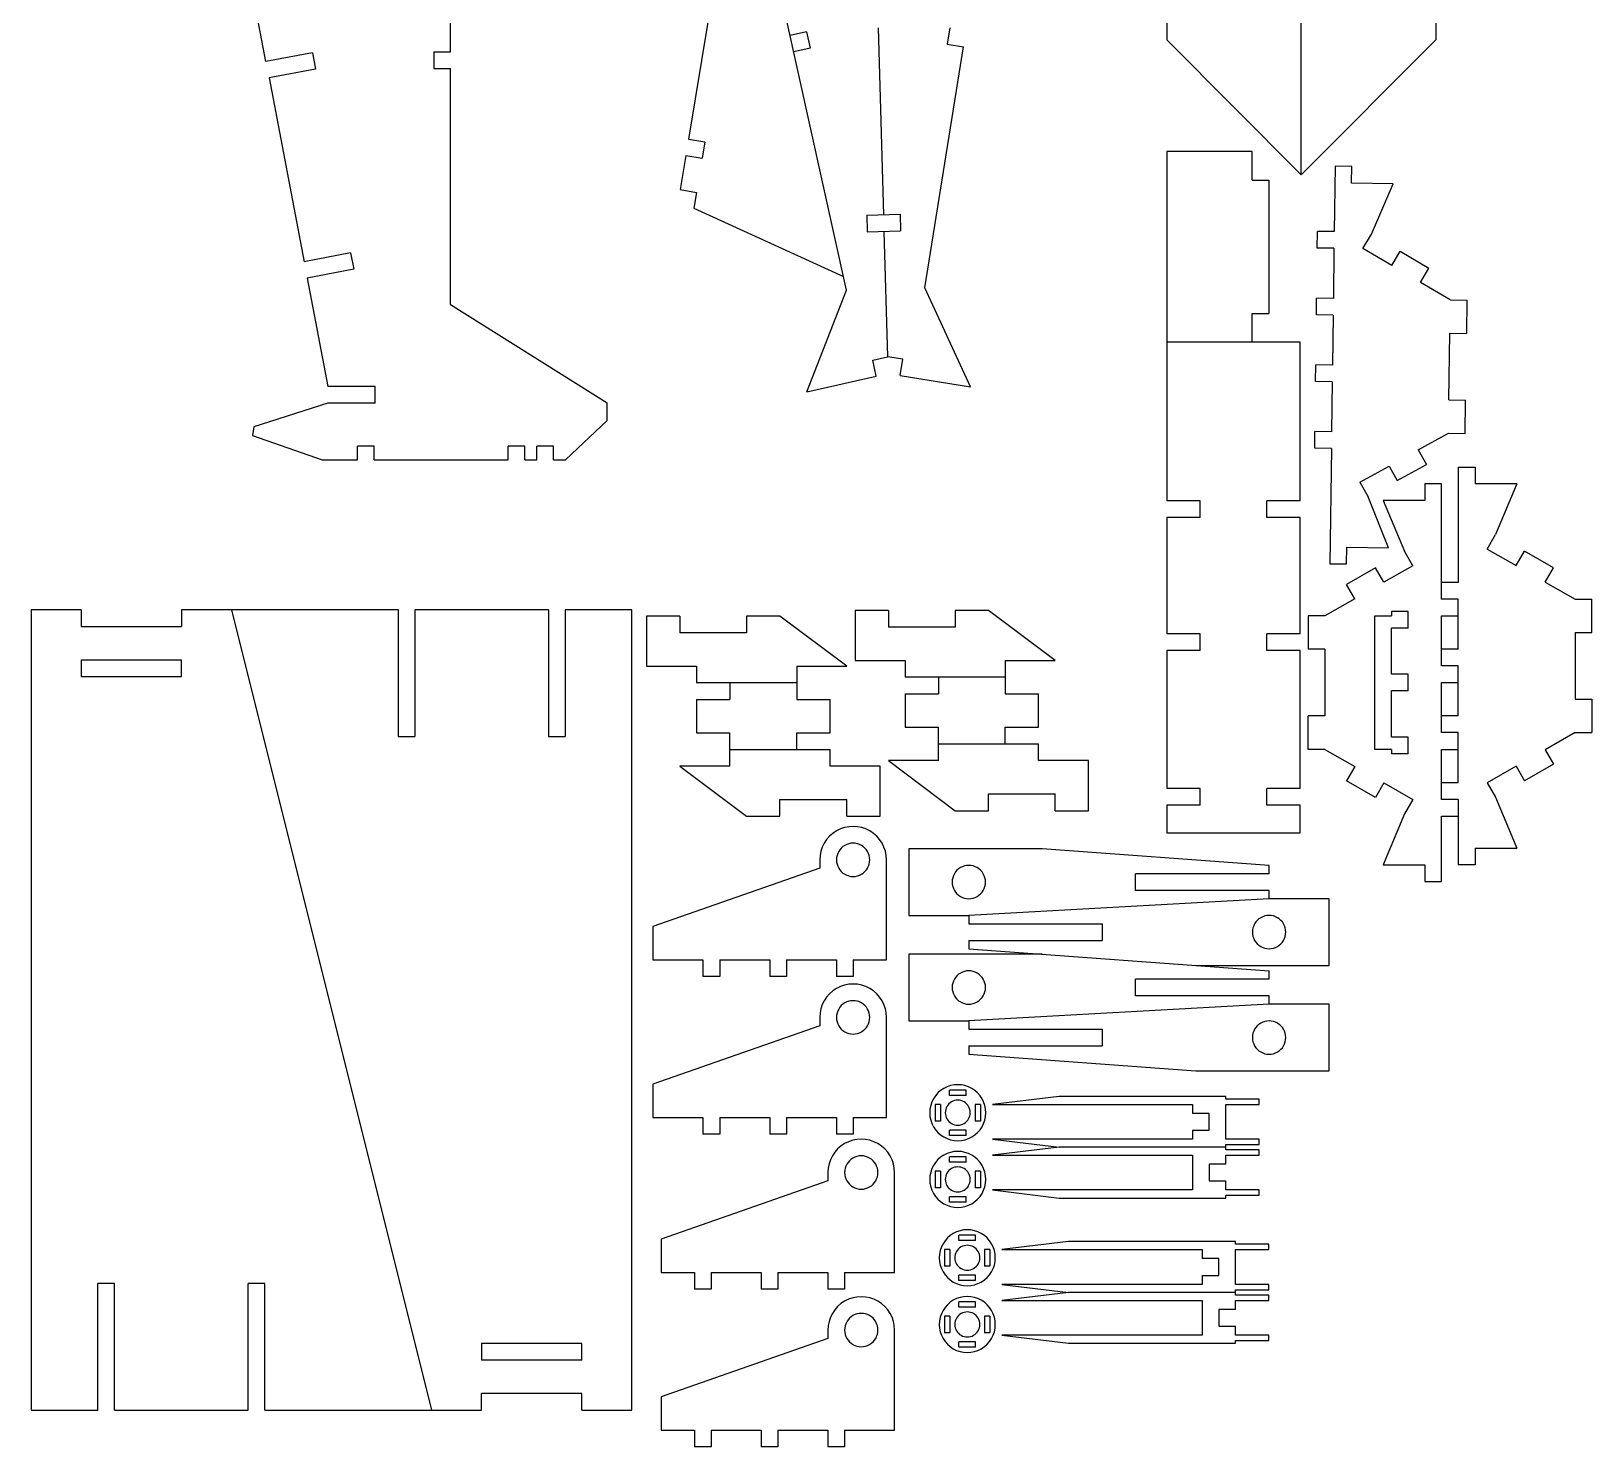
# Model space of a CAD drawing. Extents: x 22 to 320, y 17 to 628.
# Drawn here: x 22.6 to 319.6, y 17.5 to 287 of the extents above; entities that cross this region are included whole.
import ezdxf

# ---------------------------------------------------------------- set-up
doc = ezdxf.new("R2010")
doc.units = 0
doc.layers.get('0').update_dxf_attribs({"linetype": 'CONTINUOUS'})
doc.layers.add('02___PRT_ALL_AXES', color=7, linetype='CONTINUOUS')

msp = doc.modelspace()

# ---------------------------------------------------------------- linework, layer by layer
at = {"color": 7}
for points in [[(67.23509, 281.245959), (46.007994, 392.427291)], [(102.389999, 283.095088), (102.389999, 394.220088)], [(238.678472, 365.777247), (238.678472, 285.358695)], [(177.744295, 237.712775), (159.469596, 320.297566)], [(155.156682, 311.834283), (147.649971, 266.477276)], [(289.873803, 301.685946), (289.873803, 285.358695)], [(264.27614, 259.648946), (264.27614, 290.611546)], [(170.115411, 286.883455), (167.015403, 286.197472)], [(170.115411, 286.883455), (170.801394, 283.783446)], [(183.738297, 287.691097), (184.775277, 252.093008)], [(197.385096, 287.677826), (196.880731, 284.543143)], [(264.27614, 259.648946), (238.678472, 285.358695)], [(264.27614, 259.648946), (289.873803, 285.358695)], [(76.075407, 282.933781), (67.23509, 281.245959)], [(76.075407, 282.933781), (76.670834, 279.815112)], [(99.214999, 283.095088), (102.389999, 283.095088)], [(99.214999, 283.095088), (99.214999, 279.920088)], [(170.801394, 283.783446), (167.701386, 283.097464)], [(192.631424, 238.14644), (200.015416, 284.038778)], [(196.880731, 284.543143), (200.015416, 284.038778)], [(76.670834, 279.815112), (67.830514, 278.12729)], [(99.214999, 279.920088), (102.389999, 279.920088)], [(102.389999, 234.895912), (102.389999, 279.920088)], [(67.830514, 278.12729), (74.509263, 243.145959)], [(147.649971, 266.477276), (150.782361, 265.958859)], [(150.782361, 265.958859), (150.263942, 262.826469)], [(147.131555, 263.344889), (146.058131, 256.859055)], [(147.131555, 263.344889), (150.263942, 262.826469)], [(238.678472, 264.093644), (238.678472, 197.581929)], [(254.949788, 264.093644), (238.678472, 264.093644)], [(254.949788, 258.650785), (254.949788, 264.093644)], [(254.949788, 258.650785), (258.124788, 258.650785)], [(258.124788, 258.650785), (258.124788, 233.250785)], [(270.719279, 261.308737), (270.558474, 248.863776)], [(273.894014, 261.267713), (270.719279, 261.308737)], [(273.852993, 258.092979), (273.894014, 261.267713)], [(146.058131, 256.859055), (149.190521, 256.340635)], [(149.190521, 256.340635), (148.690742, 253.32088)], [(281.78983, 257.990425), (273.852993, 258.092979)], [(277.64138, 248.378413), (281.78983, 257.990425)], [(148.690742, 253.32088), (177.167145, 240.320965)], [(181.601624, 252.00056), (187.948931, 252.185458)], [(181.601624, 252.00056), (181.694071, 248.826906)], [(187.948931, 252.185458), (188.041379, 249.011804)], [(181.694071, 248.826906), (188.041379, 249.011804)], [(184.867725, 248.919357), (185.563281, 225.041847)], [(267.342716, 245.730062), (267.38374, 248.904797)], [(270.558474, 248.863776), (267.38374, 248.904797)], [(276.030653, 245.642322), (277.64138, 248.378413)], [(83.349581, 244.833781), (74.509263, 243.145959)], [(83.349581, 244.833781), (83.945008, 241.715112)], [(270.517453, 245.689041), (267.342716, 245.730062)], [(270.517453, 245.689041), (270.394388, 236.164834)], [(281.502832, 242.420868), (276.030653, 245.642322)], [(281.502832, 242.420868), (283.113565, 245.156959)], [(283.113565, 245.156959), (288.585741, 241.935505)], [(83.945008, 241.715112), (75.104687, 240.027291)], [(286.975014, 239.199417), (288.585741, 241.935505)], [(75.104687, 240.027291), (79.047402, 219.376512)], [(170.174466, 218.384744), (177.744295, 237.712775)], [(201.313519, 219.291829), (192.631424, 238.14644)], [(292.617539, 235.877684), (286.975014, 239.199417)], [(132.158802, 216.201512), (102.389999, 234.895912)], [(267.178632, 233.031123), (267.219653, 236.205858)], [(270.394388, 236.164834), (267.219653, 236.205858)], [(292.617539, 235.877684), (295.792257, 235.836663)], [(295.792257, 235.836663), (295.710215, 229.487191)], [(254.949788, 227.807929), (254.949788, 233.250785)], [(254.949788, 233.250785), (258.124788, 233.250785)], [(270.353367, 232.990099), (267.178632, 233.031123)], [(270.353367, 232.990099), (270.230301, 223.465895)], [(292.371413, 216.829273), (292.535497, 229.528215)], [(292.535497, 229.528215), (295.710215, 229.487191)], [(264.078472, 227.807929), (238.678472, 227.807929)], [(264.078472, 197.581929), (264.078472, 227.807929)], [(182.727814, 224.414405), (185.563281, 225.041847)], [(183.413798, 221.314397), (182.727814, 224.414405)], [(188.430464, 224.580523), (185.563281, 225.041847)], [(187.926099, 221.445839), (188.430464, 224.580523)], [(267.014545, 220.332181), (267.055566, 223.506916)], [(270.230301, 223.465895), (267.055566, 223.506916)], [(170.174466, 218.384744), (183.413798, 221.314397)], [(187.926099, 221.445839), (201.313519, 219.291829)], [(270.18928, 220.29116), (267.014545, 220.332181)], [(270.18928, 220.29116), (270.066214, 210.766956)], [(88.047401, 219.376512), (79.047402, 219.376512)], [(88.047401, 216.201512), (88.047401, 219.376512)], [(292.371413, 216.829273), (295.546131, 216.788252)], [(79.047402, 216.201512), (64.965086, 211.679338)], [(88.047401, 216.201512), (79.047402, 216.201512)], [(132.158802, 212.874112), (132.158802, 216.201512)], [(295.464089, 210.438783), (295.546131, 216.788252)], [(64.965086, 211.679338), (64.683053, 210.043116)], [(124.233999, 205.431912), (132.158802, 212.874112)], [(64.683053, 210.043116), (77.955202, 205.431912)], [(87.835799, 208.018425), (84.660799, 208.018425)], [(84.660799, 205.431912), (84.660799, 208.018425)], [(87.835799, 205.431912), (87.835799, 208.018425)], [(116.532722, 208.018425), (113.357722, 208.018425)], [(113.357722, 205.431912), (113.357722, 208.018425)], [(116.532722, 205.431912), (116.532722, 208.018425)], [(121.998802, 208.018425), (118.823802, 208.018425)], [(118.823802, 205.431912), (118.823802, 208.018425)], [(121.998802, 205.431912), (121.998802, 208.018425)], [(266.850458, 207.633243), (266.891479, 210.807977)], [(270.066214, 210.766956), (266.891479, 210.807977)], [(286.562885, 207.304973), (292.289371, 210.479804)], [(292.289371, 210.479804), (295.464089, 210.438783)], [(77.955202, 205.431912), (84.660799, 205.431912)], [(87.835799, 205.431912), (113.357722, 205.431912)], [(116.532722, 205.431912), (118.823802, 205.431912)], [(121.998802, 205.431912), (124.233999, 205.431912)], [(270.025193, 207.592222), (266.850458, 207.633243)], [(270.025193, 207.592222), (269.741323, 185.623053)], [(286.562885, 207.304973), (288.102379, 204.528177)], [(275.455716, 201.147), (281.009304, 204.225988)], [(281.009304, 204.225988), (282.54881, 201.449192)], [(282.54881, 201.449192), (288.102379, 204.528177)], [(294.184268, 204.012154), (297.359268, 204.012154)], [(294.184268, 204.012154), (294.184268, 182.041154)], [(297.359268, 204.012154), (297.359268, 200.837154)], [(275.455716, 201.147), (276.99521, 198.370207)], [(291.009268, 200.837154), (287.834268, 200.837154)], [(287.834268, 200.837154), (287.834268, 197.662154)], [(291.009268, 178.866154), (291.009268, 200.837154)], [(305.296768, 200.837154), (297.359268, 200.837154)], [(305.296768, 200.837154), (301.272843, 191.172344)], [(245.028472, 197.581929), (238.678472, 197.581929)], [(245.028472, 194.406929), (245.028472, 197.581929)], [(264.078472, 197.581929), (257.728472, 197.581929)], [(257.728472, 194.406929), (257.728472, 197.581929)], [(280.893918, 188.654213), (276.99521, 198.370207)], [(287.834268, 197.662154), (279.896765, 197.662154)], [(279.896765, 197.662154), (283.920692, 187.997344)], [(245.028472, 194.406929), (238.678472, 194.406929)], [(238.678472, 194.406929), (238.678472, 172.308929)], [(264.078472, 194.406929), (257.728472, 194.406929)], [(264.078472, 172.308929), (264.078472, 194.406929)], [(299.69762, 188.41567), (301.272843, 191.172344)], [(272.916057, 185.582032), (272.957078, 188.756767)], [(272.957078, 188.756767), (280.893918, 188.654213)], [(285.495915, 185.24067), (283.920692, 187.997344)], [(299.69762, 188.41567), (305.210944, 185.26519)], [(305.210944, 185.26519), (306.786195, 188.02186)], [(312.299548, 184.87138), (306.786195, 188.02186)], [(269.741323, 185.623053), (272.916057, 185.582032)], [(278.407334, 184.84686), (272.89399, 181.69638)], [(279.982577, 182.09019), (278.407334, 184.84686)], [(285.495915, 185.24067), (279.982577, 182.09019)], [(310.724296, 182.114706), (312.299548, 184.87138)], [(274.469233, 178.939706), (272.89399, 181.69638)], [(294.184268, 182.041154), (291.009268, 182.041154)], [(310.724296, 182.114706), (316.409268, 178.866154)], [(274.469233, 178.939706), (268.784265, 175.691154)], [(294.184268, 178.866154), (291.009268, 178.866154)], [(294.184268, 169.341154), (294.184268, 178.866154)], [(316.409268, 178.866154), (319.584268, 178.866154)], [(319.584268, 172.516154), (319.584268, 178.866154)], [(22.566388, 176.840882), (22.566388, 24.440882)], [(32.091387, 176.840882), (22.566388, 176.840882)], [(32.091387, 176.840882), (32.091387, 173.665882)], [(51.141387, 176.840882), (51.141387, 173.665882)], [(60.666387, 176.840882), (51.141387, 176.840882)], [(60.666387, 176.840882), (98.766387, 24.440882)], [(136.866387, 24.440882), (136.866387, 176.840882)], [(139.67828, 175.654335), (139.67828, 166.129335)], [(146.02828, 175.654335), (139.67828, 175.654335)], [(146.02828, 175.654335), (146.02828, 172.479335)], [(158.72828, 175.654335), (158.72828, 172.479335)], [(165.07828, 175.654335), (158.72828, 175.654335)], [(177.77828, 166.129335), (165.07828, 175.654335)], [(179.367775, 176.714223), (179.367775, 167.189223)], [(185.717775, 176.714223), (179.367775, 176.714223)], [(185.717775, 176.714223), (185.717775, 173.539223)], [(198.417775, 176.714223), (198.417775, 173.539223)], [(204.767775, 176.714223), (198.417775, 176.714223)], [(217.467775, 167.189223), (204.767775, 176.714223)], [(268.784265, 175.691154), (265.609265, 175.691154)], [(265.609265, 175.691154), (265.609265, 169.341154)], [(278.309265, 175.691154), (281.484265, 175.691154)], [(278.309265, 150.291154), (278.309265, 175.691154)], [(284.659268, 176.516654), (281.484265, 176.516654)], [(281.484265, 176.516654), (281.484265, 175.691154)], [(284.659268, 173.341654), (284.659268, 176.516654)], [(291.009268, 175.691154), (294.184268, 175.691154)], [(291.009268, 166.166154), (291.009268, 175.691154)], [(32.091387, 173.665882), (51.141387, 173.665882)], [(158.72828, 172.479335), (146.02828, 172.479335)], [(198.417775, 173.539223), (185.717775, 173.539223)], [(245.028472, 172.308929), (238.678472, 172.308929)], [(245.028472, 169.133929), (245.028472, 172.308929)], [(264.078472, 172.308929), (257.728472, 172.308929)], [(257.728472, 169.133929), (257.728472, 172.308929)], [(284.659268, 173.341654), (281.484265, 173.341654)], [(281.484265, 164.578654), (281.484265, 173.341654)], [(316.409268, 172.516154), (319.584268, 172.516154)], [(316.409268, 172.516154), (316.409268, 159.816154)], [(268.784265, 169.341154), (265.609265, 169.341154)], [(268.784265, 169.341154), (268.784265, 156.641154)], [(294.184268, 169.341154), (291.009268, 169.341154)], [(32.091387, 167.315882), (32.091387, 164.140882)], [(32.091387, 167.315882), (51.141387, 167.315882)], [(51.141387, 164.140882), (51.141387, 167.315882)], [(179.367775, 167.189223), (188.892775, 167.189223)], [(188.892775, 167.189223), (188.892775, 164.014223)], [(207.942775, 167.189223), (207.942775, 160.839223)], [(207.942775, 167.189223), (217.467775, 167.189223)], [(245.028472, 169.133929), (238.678472, 169.133929)], [(238.678472, 169.133929), (238.678472, 142.819529)], [(264.078472, 169.133929), (257.728472, 169.133929)], [(264.078472, 142.819529), (264.078472, 169.133929)], [(32.091387, 164.140882), (51.141387, 164.140882)], [(139.67828, 166.129335), (149.20328, 166.129335)], [(149.20328, 166.129335), (149.20328, 162.954335)], [(168.25328, 166.129335), (168.25328, 159.779335)], [(168.25328, 166.129335), (177.77828, 166.129335)], [(207.942775, 164.014223), (188.892775, 164.014223)], [(195.242775, 164.014223), (195.242775, 160.839223)], [(284.659268, 164.578654), (281.484265, 164.578654)], [(284.659268, 161.403654), (284.659268, 164.578654)], [(294.184268, 166.166154), (291.009268, 166.166154)], [(294.184268, 156.641154), (294.184268, 166.166154)], [(168.25328, 162.954335), (149.20328, 162.954335)], [(155.55328, 162.954335), (155.55328, 159.779335)], [(188.892775, 160.839223), (188.892775, 154.489223)], [(188.892775, 160.839223), (195.242775, 160.839223)], [(207.942775, 160.839223), (214.292775, 160.839223)], [(214.292775, 154.489223), (214.292775, 160.839223)], [(284.659268, 161.403654), (281.484265, 161.403654)], [(281.484265, 152.640654), (281.484265, 161.403654)], [(291.009268, 162.991154), (294.184268, 162.991154)], [(291.009268, 153.466154), (291.009268, 162.991154)], [(149.20328, 159.779335), (149.20328, 153.429335)], [(149.20328, 159.779335), (155.55328, 159.779335)], [(168.25328, 159.779335), (174.60328, 159.779335)], [(174.60328, 153.429335), (174.60328, 159.779335)], [(316.409268, 159.816154), (319.584268, 159.816154)], [(319.584268, 159.816154), (319.584268, 153.466154)], [(188.892775, 154.489223), (195.242775, 154.489223)], [(195.242775, 148.139223), (195.242775, 154.489223)], [(207.942775, 154.489223), (214.292775, 154.489223)], [(207.942775, 151.314223), (207.942775, 154.489223)], [(268.784265, 156.641154), (265.609265, 156.641154)], [(265.609265, 150.291154), (265.609265, 156.641154)], [(294.184268, 156.641154), (291.009268, 156.641154)], [(149.20328, 153.429335), (155.55328, 153.429335)], [(155.55328, 147.079332), (155.55328, 153.429335)], [(168.25328, 150.254332), (168.25328, 153.429335)], [(168.25328, 153.429335), (174.60328, 153.429335)], [(284.659268, 152.640654), (281.484265, 152.640654)], [(284.659268, 149.465654), (284.659268, 152.640654)], [(294.184268, 153.466154), (291.009268, 153.466154)], [(294.184268, 143.941154), (294.184268, 153.466154)], [(316.409268, 153.466154), (310.724296, 150.217601)], [(316.409268, 153.466154), (319.584268, 153.466154)], [(155.55328, 150.254332), (174.60328, 150.254332)], [(174.60328, 147.079332), (174.60328, 150.254332)], [(195.242775, 151.314223), (214.292775, 151.314223)], [(214.292775, 148.139223), (214.292775, 151.314223)], [(268.784265, 150.291154), (265.609265, 150.291154)], [(268.784265, 150.291154), (274.469233, 147.042601)], [(281.484265, 150.291154), (278.309265, 150.291154)], [(281.484265, 150.291154), (281.484265, 149.465654)], [(284.659268, 149.465654), (281.484265, 149.465654)], [(291.009268, 150.291154), (294.184268, 150.291154)], [(291.009268, 140.766154), (291.009268, 150.291154)], [(310.724296, 150.217601), (312.299548, 147.460928)], [(146.02828, 147.079332), (158.72828, 137.554332)], [(155.55328, 147.079332), (146.02828, 147.079332)], [(184.12828, 147.079332), (174.60328, 147.079332)], [(184.12828, 137.554332), (184.12828, 147.079332)], [(195.242775, 148.139223), (185.717775, 148.139223)], [(185.717775, 148.139223), (198.417775, 138.614223)], [(223.817775, 148.139223), (214.292775, 148.139223)], [(223.817775, 138.614223), (223.817775, 148.139223)], [(274.469233, 147.042601), (272.89399, 144.285928)], [(305.210944, 147.067118), (299.69762, 143.916637)], [(305.210944, 147.067118), (306.786195, 144.310447)], [(312.299548, 147.460928), (306.786195, 144.310447)], [(245.028472, 142.819529), (238.678472, 142.819529)], [(245.028472, 139.644529), (245.028472, 142.819529)], [(264.078472, 142.819529), (257.728472, 142.819529)], [(257.728472, 139.644529), (257.728472, 142.819529)], [(278.407334, 141.135447), (272.89399, 144.285928)], [(279.982577, 143.892118), (278.407334, 141.135447)], [(279.982577, 143.892118), (285.495915, 140.741637)], [(294.184268, 143.941154), (291.009268, 143.941154)], [(299.69762, 143.916637), (301.272843, 141.159964)], [(165.07828, 137.554332), (165.07828, 140.729332)], [(165.07828, 140.729332), (177.77828, 140.729332)], [(177.77828, 137.554332), (177.77828, 140.729332)], [(204.767775, 141.789223), (217.467775, 141.789223)], [(204.767775, 138.614223), (204.767775, 141.789223)], [(217.467775, 138.614223), (217.467775, 141.789223)], [(245.028472, 139.644529), (238.678472, 139.644529)], [(238.678472, 139.644529), (238.678472, 134.391677)], [(264.078472, 139.644529), (257.728472, 139.644529)], [(264.078472, 134.391677), (264.078472, 139.644529)], [(285.495915, 140.741637), (283.920692, 137.984964)], [(294.184268, 140.766154), (291.009268, 140.766154)], [(294.184268, 140.766154), (294.184268, 128.320154)], [(301.272843, 141.159964), (305.296768, 131.495154)], [(158.72828, 137.554332), (165.07828, 137.554332)], [(177.77828, 137.554332), (184.12828, 137.554332)], [(198.417775, 138.614223), (204.767775, 138.614223)], [(217.467775, 138.614223), (223.817775, 138.614223)], [(283.920692, 137.984964), (279.896765, 128.320154)], [(291.009268, 137.591154), (294.184268, 137.591154)], [(291.009268, 125.145154), (291.009268, 137.591154)], [(238.678472, 134.391677), (264.078472, 134.391677)], [(297.359268, 131.495154), (305.296768, 131.495154)], [(297.359268, 131.495154), (297.359268, 128.320154)], [(172.647537, 129.252689), (172.647537, 127.665189)], [(185.347537, 110.202689), (185.347537, 129.252689)], [(258.166624, 126.60319), (258.166624, 128.19069)], [(279.896765, 128.320154), (287.834268, 128.320154)], [(287.834268, 128.320154), (287.834268, 125.145154)], [(297.359268, 128.320154), (294.184268, 128.320154)], [(172.647537, 127.665189), (140.897537, 116.552689)], [(258.166624, 126.60319), (232.766624, 126.60319)], [(232.766624, 123.42819), (232.766624, 126.60319)], [(287.834268, 125.145154), (291.009268, 125.145154)], [(258.166624, 123.42819), (232.766624, 123.42819)], [(258.166624, 121.84069), (258.166624, 123.42819)], [(140.897537, 116.552689), (140.897537, 110.202689)], [(201.016624, 118.66569), (201.016624, 117.07819)], [(201.016624, 117.07819), (226.416624, 117.07819)], [(226.416624, 117.07819), (226.416624, 113.90319)], [(201.016624, 113.90319), (226.416624, 113.90319)], [(201.016624, 113.90319), (201.016624, 112.31569)], [(140.897537, 110.202689), (150.422537, 110.202689)], [(150.422537, 110.202689), (150.422537, 107.027689)], [(153.597537, 110.202689), (153.597537, 107.027689)], [(153.597537, 110.202689), (163.122537, 110.202689)], [(163.122537, 110.202689), (163.122537, 107.027689)], [(166.297537, 110.202689), (166.297537, 107.027689)], [(166.297537, 110.202689), (175.822537, 110.202689)], [(175.822537, 110.202689), (175.822537, 107.027689)], [(178.997537, 110.202689), (185.347537, 110.202689)], [(178.997537, 110.202689), (178.997537, 107.027689)], [(153.597537, 107.027689), (150.422537, 107.027689)], [(166.297537, 107.027689), (163.122537, 107.027689)], [(178.997537, 107.027689), (175.822537, 107.027689)], [(258.166624, 106.525986), (258.166624, 108.113486)], [(258.166624, 106.525986), (232.766624, 106.525986)], [(232.766624, 103.350986), (232.766624, 106.525986)], [(258.166624, 103.350986), (232.766624, 103.350986)], [(258.166624, 101.763486), (258.166624, 103.350986)], [(172.647537, 99.25269), (172.647537, 97.66519)], [(185.347537, 80.20269), (185.347537, 99.25269)], [(201.016624, 98.588486), (201.016624, 97.000986)], [(172.647537, 97.66519), (140.897537, 86.55269)], [(201.016624, 97.000986), (226.416624, 97.000986)], [(226.416624, 97.000986), (226.416624, 93.825986)], [(201.016624, 93.825986), (226.416624, 93.825986)], [(201.016624, 93.825986), (201.016624, 92.238486)], [(140.897537, 86.55269), (140.897537, 80.20269)], [(200.498893, 85.421591), (197.323893, 85.421591)], [(197.323893, 84.405591), (197.323893, 85.421591)], [(200.498893, 84.405591), (197.323893, 84.405591)], [(200.498893, 84.405591), (200.498893, 85.421591)], [(218.196767, 84.168595), (205.496767, 82.644595)], [(249.946767, 84.168595), (218.196767, 84.168595)], [(249.946767, 83.660595), (249.946767, 84.168595)], [(256.296767, 83.660595), (249.946767, 83.660595)], [(256.296767, 82.644595), (256.296767, 83.660595)], [(140.897537, 80.20269), (150.422537, 80.20269)], [(150.422537, 80.20269), (150.422537, 77.02769)], [(153.597537, 80.20269), (163.122537, 80.20269)], [(153.597537, 80.20269), (153.597537, 77.02769)], [(163.122537, 80.20269), (163.122537, 77.02769)], [(166.297537, 80.20269), (175.822537, 80.20269)], [(166.297537, 80.20269), (166.297537, 77.02769)], [(175.822537, 80.20269), (175.822537, 77.02769)], [(178.997537, 80.20269), (185.347537, 80.20269)], [(178.997537, 80.20269), (178.997537, 77.02769)], [(195.609393, 82.691091), (194.593393, 82.691091)], [(194.593393, 82.691091), (194.593393, 79.516091)], [(195.609393, 82.691091), (195.609393, 79.516091)], [(203.229393, 82.691091), (202.213393, 82.691091)], [(202.213393, 82.691091), (202.213393, 79.516091)], [(203.229393, 82.691091), (203.229393, 79.516091)], [(205.496767, 82.644595), (243.596767, 82.644595)], [(243.596767, 82.644595), (243.596767, 80.930095)], [(246.771767, 80.930095), (243.596767, 80.930095)], [(246.771767, 77.755095), (246.771767, 80.930095)], [(249.946767, 82.644595), (256.296767, 82.644595)], [(249.946767, 76.040595), (249.946767, 82.644595)], [(195.609393, 79.516091), (194.593393, 79.516091)], [(200.498893, 77.801591), (197.323893, 77.801591)], [(197.323893, 76.785591), (197.323893, 77.801591)], [(200.498893, 76.785591), (200.498893, 77.801591)], [(203.229393, 79.516091), (202.213393, 79.516091)], [(243.596767, 77.755095), (246.771767, 77.755095)], [(243.596767, 77.755095), (243.596767, 76.040595)], [(153.597537, 77.02769), (150.422537, 77.02769)], [(166.297537, 77.02769), (163.122537, 77.02769)], [(178.997537, 77.02769), (175.822537, 77.02769)], [(200.498893, 76.785591), (197.323893, 76.785591)], [(243.596767, 76.040595), (205.496767, 76.040595)], [(205.496767, 76.040595), (218.196767, 74.516595)], [(218.196767, 74.516595), (205.496767, 72.992595)], [(249.946767, 74.516595), (218.196767, 74.516595)], [(256.296767, 76.040595), (249.946767, 76.040595)], [(249.946767, 75.024595), (256.296767, 75.024595)], [(249.946767, 74.008595), (249.946767, 75.024595)], [(256.296767, 75.024595), (256.296767, 76.040595)], [(200.498893, 72.721591), (197.323893, 72.721591)], [(197.323893, 71.705591), (197.323893, 72.721591)], [(200.498893, 71.705591), (197.323893, 71.705591)], [(200.498893, 71.705591), (200.498893, 72.721591)], [(205.496767, 72.992595), (243.596767, 72.992595)], [(243.596767, 72.992595), (243.596767, 66.388595)], [(256.296767, 74.008595), (249.946767, 74.008595)], [(249.946767, 72.992595), (256.296767, 72.992595)], [(249.946767, 71.278095), (249.946767, 72.992595)], [(256.296767, 72.992595), (256.296767, 74.008595)], [(174.194978, 69.716802), (174.194978, 68.129302)], [(186.894978, 50.666802), (186.894978, 69.716802)], [(195.609393, 69.991091), (194.593393, 69.991091)], [(194.593393, 69.991091), (194.593393, 66.816091)], [(195.609393, 69.991091), (195.609393, 66.816091)], [(203.229393, 69.991091), (202.213393, 69.991091)], [(202.213393, 69.991091), (202.213393, 66.816091)], [(203.229393, 69.991091), (203.229393, 66.816091)], [(249.946767, 71.278095), (246.771767, 71.278095)], [(246.771767, 71.278095), (246.771767, 68.103095)], [(174.194978, 68.129302), (142.444978, 57.016802)], [(195.609393, 66.816091), (194.593393, 66.816091)], [(203.229393, 66.816091), (202.213393, 66.816091)], [(243.596767, 66.388595), (205.496767, 66.388595)], [(205.496767, 66.388595), (218.196767, 64.864595)], [(246.771767, 68.103095), (249.946767, 68.103095)], [(249.946767, 66.388595), (249.946767, 68.103095)], [(256.296767, 66.388595), (249.946767, 66.388595)], [(249.946767, 65.372595), (256.296767, 65.372595)], [(249.946767, 64.864595), (249.946767, 65.372595)], [(256.296767, 65.372595), (256.296767, 66.388595)], [(200.498893, 65.101591), (197.323893, 65.101591)], [(197.323893, 64.085591), (197.323893, 65.101591)], [(200.498893, 64.085591), (197.323893, 64.085591)], [(200.498893, 64.085591), (200.498893, 65.101591)], [(218.196767, 64.864595), (249.946767, 64.864595)], [(142.444978, 57.016802), (142.444978, 50.666802)], [(202.312549, 57.80508), (199.137549, 57.80508)], [(199.137549, 56.78908), (199.137549, 57.80508)], [(202.312549, 56.78908), (199.137549, 56.78908)], [(202.312549, 56.78908), (202.312549, 57.80508)], [(220.010423, 56.552084), (207.310423, 55.028084)], [(251.760423, 56.552084), (220.010423, 56.552084)], [(251.760423, 56.044084), (251.760423, 56.552084)], [(197.423049, 55.07458), (196.407049, 55.07458)], [(196.407049, 55.07458), (196.407049, 51.89958)], [(197.423049, 55.07458), (197.423049, 51.89958)], [(205.043049, 55.07458), (204.027049, 55.07458)], [(204.027049, 55.07458), (204.027049, 51.89958)], [(205.043049, 55.07458), (205.043049, 51.89958)], [(207.310423, 55.028084), (245.410423, 55.028084)], [(245.410423, 55.028084), (245.410423, 53.313584)], [(258.110423, 56.044084), (251.760423, 56.044084)], [(251.760423, 55.028084), (258.110423, 55.028084)], [(251.760423, 48.424084), (251.760423, 55.028084)], [(258.110423, 55.028084), (258.110423, 56.044084)], [(142.444978, 50.666802), (148.794978, 50.666802)], [(148.794978, 50.666802), (148.794978, 47.491802)], [(151.969978, 50.666802), (161.494978, 50.666802)], [(151.969978, 50.666802), (151.969978, 47.491802)], [(161.494978, 50.666802), (161.494978, 47.491802)], [(164.669978, 50.666802), (174.194978, 50.666802)], [(164.669978, 50.666802), (164.669978, 47.491802)], [(174.194978, 50.666802), (174.194978, 47.491802)], [(177.369978, 50.666802), (186.894978, 50.666802)], [(177.369978, 50.666802), (177.369978, 47.491802)], [(197.423049, 51.89958), (196.407049, 51.89958)], [(205.043049, 51.89958), (204.027049, 51.89958)], [(248.585423, 53.313584), (245.410423, 53.313584)], [(248.585423, 50.138584), (248.585423, 53.313584)], [(202.312549, 50.18508), (199.137549, 50.18508)], [(199.137549, 49.16908), (199.137549, 50.18508)], [(202.312549, 49.16908), (199.137549, 49.16908)], [(202.312549, 49.16908), (202.312549, 50.18508)], [(245.410423, 48.424084), (207.310423, 48.424084)], [(207.310423, 48.424084), (220.010423, 46.900084)], [(245.410423, 50.138584), (248.585423, 50.138584)], [(245.410423, 50.138584), (245.410423, 48.424084)], [(258.110423, 48.424084), (251.760423, 48.424084)], [(258.110423, 47.408084), (258.110423, 48.424084)], [(151.969978, 47.491802), (148.794978, 47.491802)], [(164.669978, 47.491802), (161.494978, 47.491802)], [(177.369978, 47.491802), (174.194978, 47.491802)], [(202.312549, 45.10508), (199.137549, 45.10508)], [(199.137549, 44.08908), (199.137549, 45.10508)], [(202.312549, 44.08908), (202.312549, 45.10508)], [(220.010423, 46.900084), (207.310423, 45.376084)], [(207.310423, 45.376084), (245.410423, 45.376084)], [(251.760423, 46.900084), (220.010423, 46.900084)], [(245.410423, 45.376084), (245.410423, 38.772084)], [(251.760423, 47.408084), (258.110423, 47.408084)], [(251.760423, 46.392084), (251.760423, 47.408084)], [(258.110423, 46.392084), (251.760423, 46.392084)], [(251.760423, 45.376084), (258.110423, 45.376084)], [(251.760423, 43.661584), (251.760423, 45.376084)], [(258.110423, 45.376084), (258.110423, 46.392084)], [(197.423049, 42.37458), (196.407049, 42.37458)], [(196.407049, 42.37458), (196.407049, 39.19958)], [(197.423049, 42.37458), (197.423049, 39.19958)], [(202.312549, 44.08908), (199.137549, 44.08908)], [(205.043049, 42.37458), (204.027049, 42.37458)], [(204.027049, 42.37458), (204.027049, 39.19958)], [(205.043049, 42.37458), (205.043049, 39.19958)], [(251.760423, 43.661584), (248.585423, 43.661584)], [(248.585423, 43.661584), (248.585423, 40.486584)], [(174.194978, 39.716803), (174.194978, 38.129303)], [(186.894978, 20.666803), (186.894978, 39.716803)], [(197.423049, 39.19958), (196.407049, 39.19958)], [(205.043049, 39.19958), (204.027049, 39.19958)], [(245.410423, 38.772084), (207.310423, 38.772084)], [(207.310423, 38.772084), (220.010423, 37.248084)], [(248.585423, 40.486584), (251.760423, 40.486584)], [(251.760423, 38.772084), (251.760423, 40.486584)], [(258.110423, 38.772084), (251.760423, 38.772084)], [(258.110423, 37.756084), (258.110423, 38.772084)], [(127.341387, 37.140882), (108.291387, 37.140882)], [(108.291387, 37.140882), (108.291387, 33.965882)], [(127.341387, 33.965882), (127.341387, 37.140882)], [(174.194978, 38.129303), (142.444978, 27.016803)], [(202.312549, 37.48508), (199.137549, 37.48508)], [(199.137549, 36.46908), (199.137549, 37.48508)], [(202.312549, 36.46908), (199.137549, 36.46908)], [(202.312549, 36.46908), (202.312549, 37.48508)], [(220.010423, 37.248084), (251.760423, 37.248084)], [(251.760423, 37.756084), (258.110423, 37.756084)], [(251.760423, 37.248084), (251.760423, 37.756084)], [(127.341387, 33.965882), (108.291387, 33.965882)], [(127.341387, 27.615882), (108.291387, 27.615882)], [(108.291387, 24.440882), (108.291387, 27.615882)], [(127.341387, 24.440882), (127.341387, 27.615882)], [(142.444978, 27.016803), (142.444978, 20.666803)], [(98.766387, 24.440882), (108.291387, 24.440882)], [(127.341387, 24.440882), (136.866387, 24.440882)], [(142.444978, 20.666803), (148.794978, 20.666803)], [(148.794978, 20.666803), (148.794978, 17.491803)], [(151.969978, 20.666803), (161.494978, 20.666803)], [(151.969978, 20.666803), (151.969978, 17.491803)], [(161.494978, 20.666803), (161.494978, 17.491803)], [(164.669978, 20.666803), (174.194978, 20.666803)], [(164.669978, 20.666803), (164.669978, 17.491803)], [(174.194978, 20.666803), (174.194978, 17.491803)], [(177.369978, 20.666803), (186.894978, 20.666803)], [(177.369978, 20.666803), (177.369978, 17.491803)], [(151.969978, 17.491803), (148.794978, 17.491803)], [(164.669978, 17.491803), (161.494978, 17.491803)], [(177.369978, 17.491803), (174.194978, 17.491803)]]:
    msp.add_lwpolyline(points, dxfattribs=at)
for points in [[(182.172537, 129.252689), (182.172537, 129.252689)], [(182.172537, 99.25269), (182.172537, 99.25269)], [(183.719978, 69.716802), (183.719978, 69.716802)], [(183.719978, 39.716803), (183.719978, 39.716803)]]:
    msp.add_lwpolyline(points, close=True, dxfattribs=at)
for points in [[(175.822537, 134.751951), (173.85784, 133.617632), (172.647537, 131.521326), (172.647537, 129.252689)], [(182.172537, 134.751951), (180.20784, 135.886269), (177.787233, 135.886269), (175.822537, 134.751951)], [(185.347537, 129.252689), (185.347537, 131.521326), (184.137233, 133.617632), (182.172537, 134.751951)], [(177.410037, 132.00232), (176.427688, 131.435161), (175.822537, 130.387008), (175.822537, 129.252689)], [(180.585037, 132.00232), (179.602688, 132.569479), (178.392385, 132.569479), (177.410037, 132.00232)], [(182.172537, 129.252689), (182.172537, 130.387008), (181.567385, 131.435161), (180.585037, 132.00232)], [(175.822537, 129.252689), (175.822537, 128.118371), (176.427688, 127.070218), (177.410037, 126.503059)], [(180.585037, 126.503059), (181.567385, 127.070218), (182.172537, 128.118371), (182.172537, 129.252689)], [(177.410037, 126.503059), (178.392385, 125.9359), (179.602688, 125.9359), (180.585037, 126.503059)], [(175.822537, 104.751951), (173.85784, 103.617633), (172.647537, 101.521327), (172.647537, 99.25269)], [(182.172537, 104.751951), (180.20784, 105.88627), (177.787233, 105.88627), (175.822537, 104.751951)], [(185.347537, 99.25269), (185.347537, 101.521327), (184.137233, 103.617633), (182.172537, 104.751951)], [(177.410037, 102.002321), (176.427688, 101.435162), (175.822537, 100.387008), (175.822537, 99.25269)], [(180.585037, 102.002321), (179.602688, 102.56948), (178.392385, 102.56948), (177.410037, 102.002321)], [(182.172537, 99.25269), (182.172537, 100.387008), (181.567385, 101.435162), (180.585037, 102.002321)], [(175.822537, 99.25269), (175.822537, 98.118372), (176.427688, 97.070219), (177.410037, 96.503059)], [(180.585037, 96.503059), (181.567385, 97.070219), (182.172537, 98.118372), (182.172537, 99.25269)], [(177.410037, 96.503059), (178.392385, 95.9359), (179.602688, 95.9359), (180.585037, 96.503059)], [(177.369978, 75.216064), (175.405281, 74.081745), (174.194978, 71.985439), (174.194978, 69.716802)], [(183.719978, 75.216064), (181.755281, 76.350382), (179.334675, 76.350382), (177.369978, 75.216064)], [(186.894978, 69.716802), (186.894978, 71.985439), (185.684675, 74.081745), (183.719978, 75.216064)], [(178.957478, 72.466433), (177.97513, 71.899274), (177.369978, 70.851121), (177.369978, 69.716802)], [(182.132478, 72.466433), (181.15013, 73.033592), (179.939826, 73.033592), (178.957478, 72.466433)], [(183.719978, 69.716802), (183.719978, 70.851121), (183.114826, 71.899274), (182.132478, 72.466433)], [(177.369978, 69.716802), (177.369978, 68.582484), (177.97513, 67.534331), (178.957478, 66.967172)], [(182.132478, 66.967172), (183.114826, 67.534331), (183.719978, 68.582484), (183.719978, 69.716802)], [(178.957478, 66.967172), (179.939826, 66.400013), (181.15013, 66.400013), (182.132478, 66.967172)], [(177.369978, 45.216064), (175.405281, 44.081746), (174.194978, 41.98544), (174.194978, 39.716803)], [(183.719978, 45.216064), (181.755281, 46.350383), (179.334675, 46.350383), (177.369978, 45.216064)], [(186.894978, 39.716803), (186.894978, 41.98544), (185.684675, 44.081746), (183.719978, 45.216064)], [(178.957478, 42.466434), (177.97513, 41.899275), (177.369978, 40.851121), (177.369978, 39.716803)], [(182.132478, 42.466434), (181.15013, 43.033593), (179.939826, 43.033593), (178.957478, 42.466434)], [(183.719978, 39.716803), (183.719978, 40.851121), (183.114826, 41.899275), (182.132478, 42.466434)], [(177.369978, 39.716803), (177.369978, 38.582485), (177.97513, 37.534332), (178.957478, 36.967172)], [(182.132478, 36.967172), (183.114826, 37.534332), (183.719978, 38.582485), (183.719978, 39.716803)], [(178.957478, 36.967172), (179.939826, 36.400013), (181.15013, 36.400013), (182.132478, 36.967172)]]:
    msp.add_open_spline(points, degree=3, dxfattribs=at)
at = {"layer": '02___PRT_ALL_AXES', "color": 7}
for points in [[(92.416387, 176.840882), (60.666387, 176.840882)], [(92.416387, 176.840882), (92.416387, 152.710882)], [(95.591387, 176.840882), (95.591387, 152.710882)], [(120.991387, 176.840882), (95.591387, 176.840882)], [(120.991387, 176.840882), (120.991387, 152.710882)], [(124.166387, 176.840882), (124.166387, 152.710882)], [(136.866387, 176.840882), (124.166387, 176.840882)], [(92.416387, 152.710882), (95.591387, 152.710882)], [(120.991387, 152.710882), (124.166387, 152.710882)], [(214.986624, 131.36569), (189.586624, 131.36569)], [(189.586624, 131.36569), (189.586624, 118.66569)], [(258.166624, 128.19069), (214.986624, 131.36569)], [(258.166624, 121.84069), (201.016624, 118.66569)], [(269.596624, 121.84069), (258.166624, 121.84069)], [(269.596624, 109.14069), (269.596624, 121.84069)], [(189.586624, 118.66569), (201.016624, 118.66569)], [(214.986624, 111.288486), (189.586624, 111.288486)], [(189.586624, 111.288486), (189.586624, 98.588486)], [(201.016624, 112.31569), (258.166624, 108.113486)], [(244.196624, 109.14069), (269.596624, 109.14069)], [(258.166624, 101.763486), (201.016624, 98.588486)], [(269.596624, 101.763486), (258.166624, 101.763486)], [(269.596624, 89.063486), (269.596624, 101.763486)], [(189.586624, 98.588486), (201.016624, 98.588486)], [(201.016624, 92.238486), (244.196624, 89.063486)], [(244.196624, 89.063486), (269.596624, 89.063486)], [(35.266387, 24.440882), (35.266387, 48.570882)], [(38.441387, 48.570882), (35.266387, 48.570882)], [(38.441387, 24.440882), (38.441387, 48.570882)], [(63.841387, 24.440882), (63.841387, 48.570882)], [(67.016387, 48.570882), (63.841387, 48.570882)], [(67.016387, 24.440882), (67.016387, 48.570882)], [(22.566388, 24.440882), (35.266387, 24.440882)], [(38.441387, 24.440882), (63.841387, 24.440882)], [(67.016387, 24.440882), (98.766387, 24.440882)]]:
    msp.add_lwpolyline(points, dxfattribs=at)
for points in [[(204.191624, 125.01569), (204.191624, 125.01569)], [(261.341624, 115.49069), (261.341624, 115.49069)], [(204.191624, 104.938486), (204.191624, 104.938486)], [(261.341624, 95.413486), (261.341624, 95.413486)], [(201.292643, 81.103591), (201.292643, 81.103591)], [(204.245393, 81.103591), (204.245393, 81.103591)], [(201.292643, 68.403591), (201.292643, 68.403591)], [(204.245393, 68.403591), (204.245393, 68.403591)], [(203.106299, 53.48708), (203.106299, 53.48708)], [(206.059049, 53.48708), (206.059049, 53.48708)], [(203.106299, 40.78708), (203.106299, 40.78708)], [(206.059049, 40.78708), (206.059049, 40.78708)]]:
    msp.add_lwpolyline(points, close=True, dxfattribs=at)
for points in [[(199.429124, 127.765321), (198.446776, 127.198161), (197.841624, 126.150008), (197.841624, 125.01569)], [(202.604124, 127.765321), (201.621776, 128.33248), (200.411473, 128.33248), (199.429124, 127.765321)], [(204.191624, 125.01569), (204.191624, 126.150008), (203.586473, 127.198161), (202.604124, 127.765321)], [(197.841624, 125.01569), (197.841624, 123.881372), (198.446776, 122.833218), (199.429124, 122.266059)], [(202.604124, 122.266059), (203.586473, 122.833218), (204.191624, 123.881372), (204.191624, 125.01569)], [(199.429124, 122.266059), (200.411473, 121.6989), (201.621776, 121.6989), (202.604124, 122.266059)], [(259.754124, 118.240321), (258.771776, 118.80748), (257.561473, 118.80748), (256.579124, 118.240321)], [(256.579124, 118.240321), (255.596776, 117.673161), (254.991624, 116.625008), (254.991624, 115.49069)], [(261.341624, 115.49069), (261.341624, 116.625008), (260.736473, 117.673161), (259.754124, 118.240321)], [(254.991624, 115.49069), (254.991624, 114.356372), (255.596776, 113.308218), (256.579124, 112.741059)], [(259.754124, 112.741059), (260.736473, 113.308218), (261.341624, 114.356372), (261.341624, 115.49069)], [(256.579124, 112.741059), (257.561473, 112.1739), (258.771776, 112.1739), (259.754124, 112.741059)], [(199.429124, 107.688116), (198.446776, 107.120957), (197.841624, 106.072804), (197.841624, 104.938486)], [(202.604124, 107.688116), (201.621776, 108.255275), (200.411473, 108.255275), (199.429124, 107.688116)], [(204.191624, 104.938486), (204.191624, 106.072804), (203.586473, 107.120957), (202.604124, 107.688116)], [(197.841624, 104.938486), (197.841624, 103.804167), (198.446776, 102.756014), (199.429124, 102.188855)], [(202.604124, 102.188855), (203.586473, 102.756014), (204.191624, 103.804167), (204.191624, 104.938486)], [(199.429124, 102.188855), (200.411473, 101.621696), (201.621776, 101.621696), (202.604124, 102.188855)], [(256.579124, 98.163116), (255.596776, 97.595957), (254.991624, 96.547804), (254.991624, 95.413486)], [(259.754124, 98.163116), (258.771776, 98.730275), (257.561473, 98.730275), (256.579124, 98.163116)], [(261.341624, 95.413486), (261.341624, 96.547804), (260.736473, 97.595957), (259.754124, 98.163116)], [(254.991624, 95.413486), (254.991624, 94.279167), (255.596776, 93.231014), (256.579124, 92.663855)], [(259.754124, 92.663855), (260.736473, 93.231014), (261.341624, 94.279167), (261.341624, 95.413486)], [(256.579124, 92.663855), (257.561473, 92.096696), (258.771776, 92.096696), (259.754124, 92.663855)], [(201.578393, 85.722971), (199.928048, 86.675798), (197.894739, 86.675798), (196.244393, 85.722971)], [(196.244393, 85.722971), (194.594048, 84.770144), (193.577393, 83.009246), (193.577393, 81.103591)], [(197.720768, 83.165814), (196.984007, 82.740445), (196.530143, 81.95433), (196.530143, 81.103591)], [(200.102018, 83.165814), (199.365257, 83.591184), (198.45753, 83.591184), (197.720768, 83.165814)], [(201.292643, 81.103591), (201.292643, 81.95433), (200.83878, 82.740445), (200.102018, 83.165814)], [(204.245393, 81.103591), (204.245393, 83.009246), (203.228739, 84.770144), (201.578393, 85.722971)], [(193.577393, 81.103591), (193.577393, 79.197937), (194.594048, 77.437039), (196.244393, 76.484212)], [(196.530143, 81.103591), (196.530143, 80.252853), (196.984007, 79.466738), (197.720768, 79.041368)], [(200.102019, 79.041368), (200.83878, 79.466738), (201.292644, 80.252853), (201.292643, 81.103591)], [(201.578393, 76.484212), (203.228739, 77.437039), (204.245393, 79.197937), (204.245393, 81.103591)], [(197.720768, 79.041368), (198.45753, 78.615999), (199.365257, 78.615999), (200.102019, 79.041368)], [(196.244393, 76.484212), (197.894739, 75.531385), (199.928048, 75.531385), (201.578393, 76.484212)], [(196.244393, 73.022971), (194.594048, 72.070144), (193.577393, 70.309246), (193.577393, 68.403591)], [(201.578393, 73.022971), (199.928048, 73.975798), (197.894739, 73.975798), (196.244393, 73.022971)], [(204.245393, 68.403591), (204.245393, 70.309246), (203.228739, 72.070144), (201.578393, 73.022971)], [(193.577393, 68.403591), (193.577393, 66.497937), (194.594048, 64.737039), (196.244393, 63.784212)], [(197.720768, 70.465814), (196.984007, 70.040445), (196.530143, 69.25433), (196.530143, 68.403591)], [(196.530143, 68.403591), (196.530143, 67.552853), (196.984007, 66.766738), (197.720768, 66.341368)], [(200.102018, 70.465814), (199.365257, 70.891184), (198.45753, 70.891184), (197.720768, 70.465814)], [(201.292643, 68.403591), (201.292643, 69.25433), (200.83878, 70.040445), (200.102018, 70.465814)], [(200.102019, 66.341368), (200.83878, 66.766738), (201.292644, 67.552853), (201.292643, 68.403591)], [(201.578393, 63.784212), (203.228739, 64.737039), (204.245393, 66.497937), (204.245393, 68.403591)], [(197.720768, 66.341368), (198.45753, 65.915999), (199.365257, 65.915999), (200.102019, 66.341368)], [(196.244393, 63.784212), (197.894739, 62.831385), (199.928048, 62.831385), (201.578393, 63.784212)], [(198.058049, 58.10646), (196.407704, 57.153633), (195.391049, 55.392735), (195.391049, 53.48708)], [(203.39205, 58.10646), (201.741704, 59.059287), (199.708395, 59.059287), (198.058049, 58.10646)], [(206.059049, 53.48708), (206.05905, 55.392735), (205.042395, 57.153633), (203.39205, 58.10646)], [(195.391049, 53.48708), (195.391049, 51.581425), (196.407704, 49.820528), (198.058049, 48.8677)], [(199.534424, 55.549303), (198.797663, 55.123934), (198.343799, 54.337819), (198.343799, 53.48708)], [(198.343799, 53.48708), (198.343799, 52.636341), (198.797663, 51.850226), (199.534424, 51.424857)], [(201.915674, 55.549303), (201.178913, 55.974672), (200.271186, 55.974672), (199.534424, 55.549303)], [(203.106299, 53.48708), (203.106299, 54.337819), (202.652436, 55.123934), (201.915674, 55.549303)], [(201.915674, 51.424857), (202.652436, 51.850226), (203.106299, 52.636341), (203.106299, 53.48708)], [(203.39205, 48.8677), (205.042395, 49.820528), (206.05905, 51.581425), (206.059049, 53.48708)], [(199.534424, 51.424857), (200.271186, 50.999488), (201.178913, 50.999488), (201.915674, 51.424857)], [(198.058049, 48.8677), (199.708395, 47.914873), (201.741704, 47.914873), (203.39205, 48.8677)], [(198.058049, 45.40646), (196.407704, 44.453633), (195.391049, 42.692735), (195.391049, 40.78708)], [(203.39205, 45.40646), (201.741704, 46.359287), (199.708395, 46.359287), (198.058049, 45.40646)], [(206.059049, 40.78708), (206.05905, 42.692735), (205.042395, 44.453633), (203.39205, 45.40646)], [(199.534424, 42.849303), (198.797663, 42.423934), (198.343799, 41.637819), (198.343799, 40.78708)], [(201.915674, 42.849303), (201.178913, 43.274672), (200.271186, 43.274672), (199.534424, 42.849303)], [(203.106299, 40.78708), (203.106299, 41.637819), (202.652436, 42.423934), (201.915674, 42.849303)], [(195.391049, 40.78708), (195.391049, 38.881425), (196.407704, 37.120528), (198.058049, 36.1677)], [(198.343799, 40.78708), (198.343799, 39.936341), (198.797663, 39.150226), (199.534424, 38.724857)], [(199.534424, 38.724857), (200.271186, 38.299488), (201.178913, 38.299488), (201.915674, 38.724857)], [(201.915674, 38.724857), (202.652436, 39.150226), (203.106299, 39.936341), (203.106299, 40.78708)], [(203.39205, 36.1677), (205.042395, 37.120528), (206.05905, 38.881425), (206.059049, 40.78708)], [(198.058049, 36.1677), (199.708395, 35.214873), (201.741704, 35.214873), (203.39205, 36.1677)]]:
    msp.add_open_spline(points, degree=3, dxfattribs=at)

doc.saveas('drawing.dxf')
